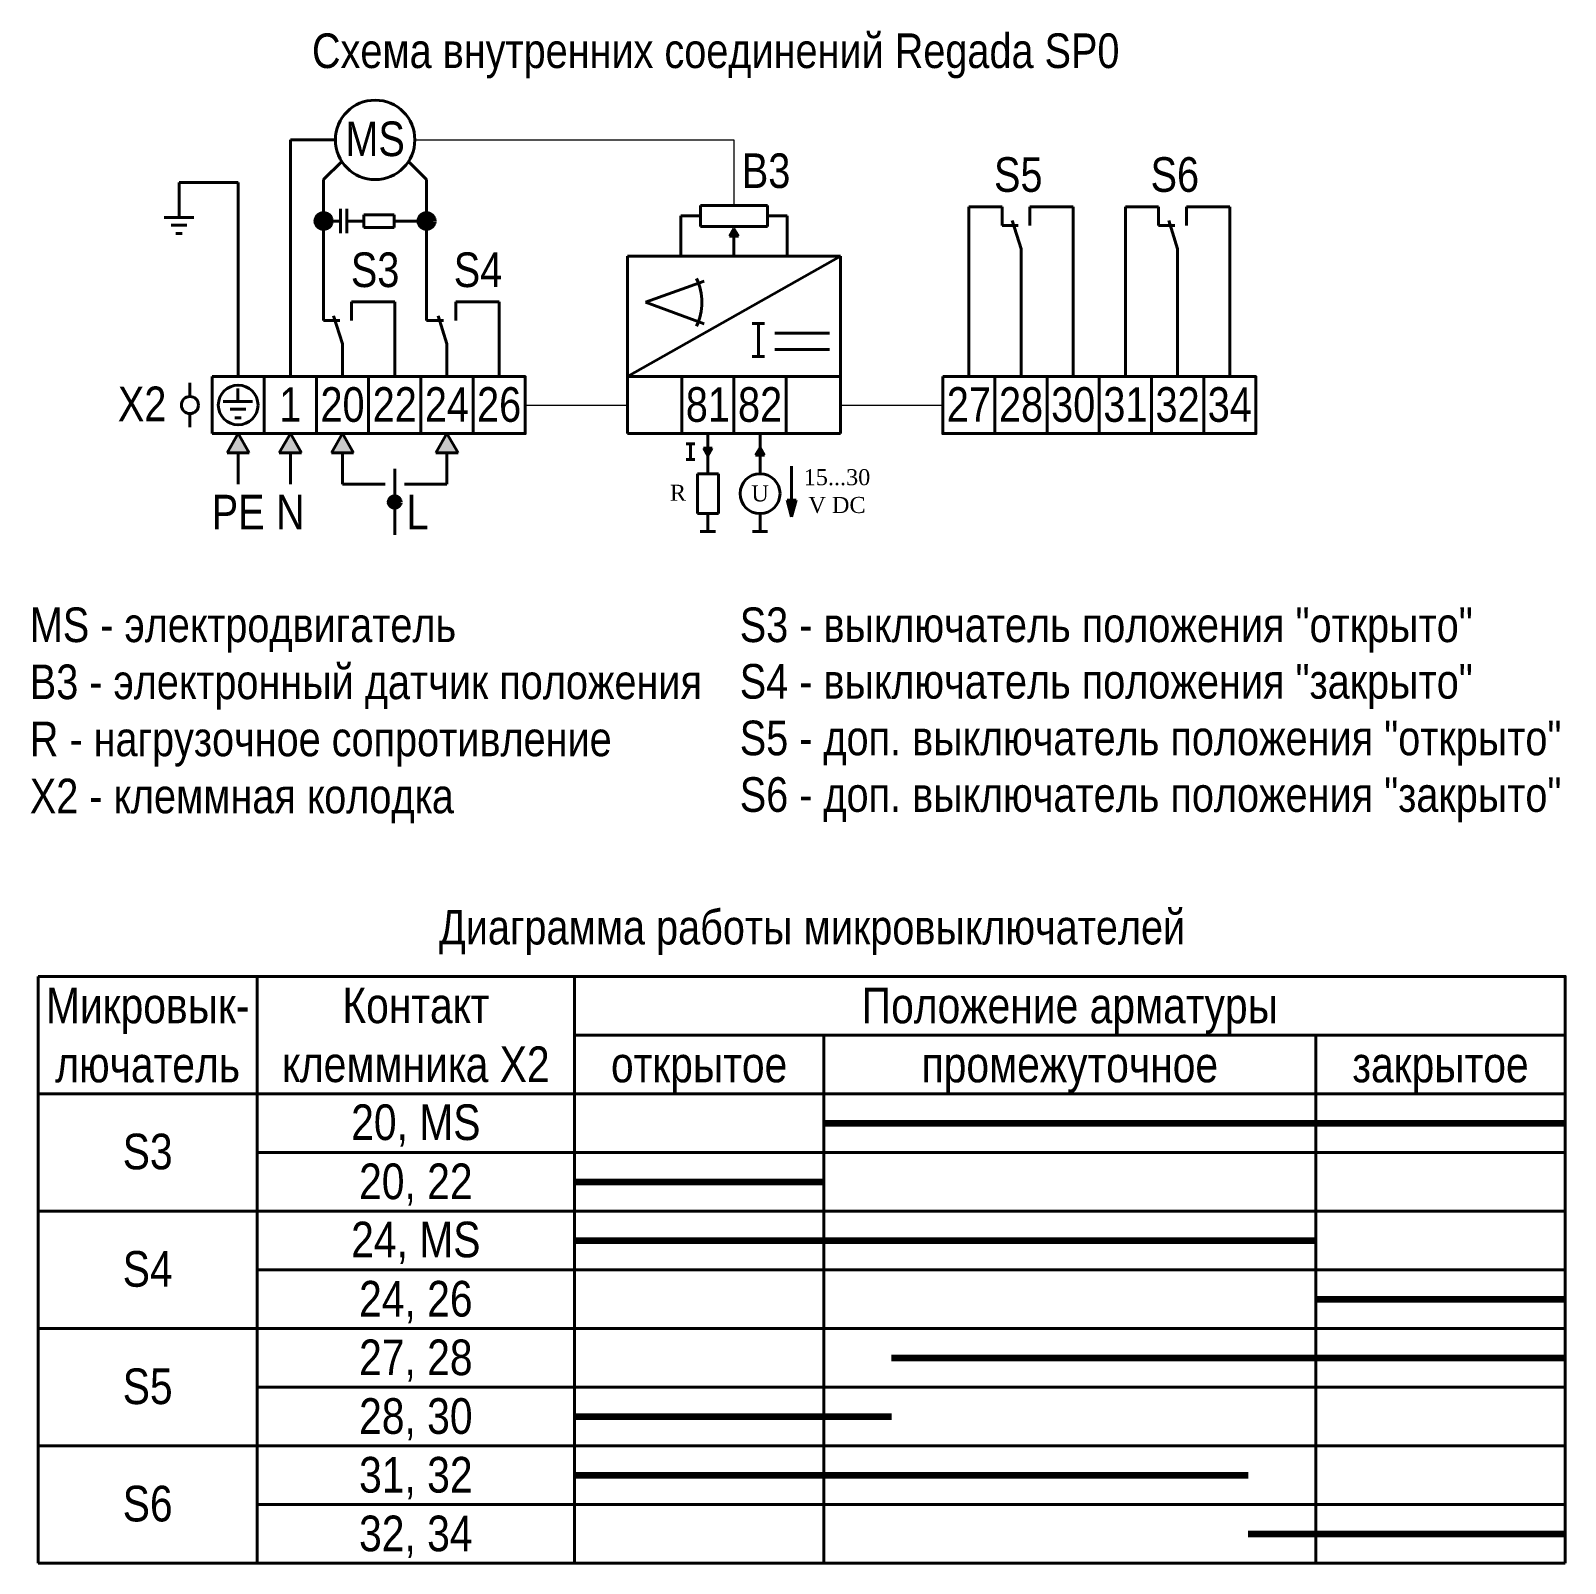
# Model space of a CAD drawing. Header units: millimetres. Extents: x 20 to 403, y -186 to -5.
# Drawn here: x 230.5 to 402.8, y -181.4 to -9.4 of the extents above; entities that cross this region are included whole.
import ezdxf

# ---------------------------------------------------------------- set-up
doc = ezdxf.new("R2010")
doc.units = ezdxf.units.MM
doc.header["$MEASUREMENT"] = 0
doc.linetypes.add('1_1', pattern=[2000, 1000, -1000])
doc.layers.add('id_static_ai', color=7, linetype='Continuous')
doc.layers.add('info', color=7, linetype='Continuous')
doc.styles.add('СГЕНЕРИР_СТИЛЬ_1', font='')
doc.styles.add('СГЕНЕРИР_СТИЛЬ_2', font='')
doc.styles.get('СГЕНЕРИР_СТИЛЬ_1').set_extended_font_data('Arial Narrow')
doc.styles.get('СГЕНЕРИР_СТИЛЬ_2').set_extended_font_data('Times New Roman')

msp = doc.modelspace()

# ---------------------------------------------------------------- hatches: boundary and pattern name
at = {"layer": 'info', "linetype": 'Continuous', "lineweight": 0, "true_color": 0x000000}
for points in [[(262.68, -30.73), (262.73, -31.02), (262.9, -31.26), (263.14, -31.43), (263.43, -31.48), (263.71, -31.43), (263.96, -31.26), (264.12, -31.02), (264.18, -30.73), (264.12, -30.45), (263.96, -30.2), (263.71, -30.04), (263.43, -29.98), (263.14, -30.04), (262.9, -30.2), (262.73, -30.45)], [(274.24, -30.73), (274.3, -31.02), (274.46, -31.26), (274.7, -31.43), (274.99, -31.48), (275.28, -31.43), (275.52, -31.26), (275.68, -31.02), (275.74, -30.73), (275.68, -30.45), (275.52, -30.2), (275.28, -30.04), (274.99, -29.98), (274.7, -30.04), (274.46, -30.2), (274.3, -30.45)], [(309.5, -31.58), (309, -32.45), (310, -32.45)], [(253.83, -54.59), (252.58, -56.75), (255.08, -56.75)], [(259.69, -54.59), (258.44, -56.75), (260.94, -56.75)], [(265.55, -54.59), (264.3, -56.75), (266.8, -56.75)], [(277.27, -54.59), (276.02, -56.75), (278.52, -56.75)], [(306.57, -57.11), (307.07, -56.24), (306.07, -56.24)], [(312.43, -56.16), (311.93, -57.02), (312.93, -57.02)], [(270.91, -62.28), (270.95, -62.47), (271.06, -62.63), (271.22, -62.74), (271.41, -62.78), (271.6, -62.74), (271.77, -62.63), (271.88, -62.47), (271.91, -62.28), (271.88, -62.09), (271.77, -61.92), (271.6, -61.82), (271.41, -61.78), (271.22, -61.82), (271.06, -61.92), (270.95, -62.09)], [(315.97, -63.93), (316.47, -62.06), (315.47, -62.06)]]:
    msp.add_hatch(color=18, dxfattribs=at).paths.add_polyline_path(points)

# ---------------------------------------------------------------- linework, layer by layer
at = {"layer": 'id_static_ai', "color": 7, "linetype": 'Continuous', "lineweight": 40, "ltscale": 100}
for p, q in [((311.55, -42.23), (312.94, -42.23)), ((312.25, -42.23), (312.25, -45.95)), ((311.55, -45.95), (312.94, -45.95)), ((304.13, -55.73), (305.1, -55.73)), ((304.62, -55.73), (304.62, -57.51)), ((304.13, -57.51), (305.1, -57.51))]:
    msp.add_line(p, q, dxfattribs=at)
at = {"layer": 'info', "color": 7, "linetype": 'Continuous', "lineweight": 40, "ltscale": 100}
for p, q in [((259.69, -48.19), (259.69, -21.62)), ((259.69, -21.62), (264.75, -21.62)), ((265.46, -24.04), (263.43, -26.08)), ((272.95, -24.04), (274.99, -26.08)), ((253.83, -26.42), (247.19, -26.42)), ((247.19, -26.42), (247.19, -28.87)), ((253.83, -48.19), (253.83, -26.42)), ((263.43, -26.08), (263.43, -41.91)), ((274.99, -26.08), (274.99, -41.91)), ((247.19, -30.33), (247.19, -28.87)), ((313.26, -28.98), (305.74, -28.98)), ((305.74, -28.98), (305.74, -31.34)), ((313.26, -31.34), (313.26, -28.98)), ((335.87, -48.19), (335.87, -29.13)), ((335.87, -29.13), (339.61, -29.13)), ((339.61, -29.13), (339.61, -31.22)), ((342.72, -31.22), (342.72, -29.13)), ((342.72, -29.13), (347.59, -29.13)), ((347.59, -48.19), (347.59, -29.13)), ((353.45, -48.19), (353.45, -29.13)), ((353.45, -29.13), (357.18, -29.13)), ((357.18, -29.13), (357.18, -31.22)), ((360.3, -31.22), (360.3, -29.13)), ((360.3, -29.13), (365.17, -29.13)), ((365.17, -48.19), (365.17, -29.13)), ((245.53, -30.33), (248.84, -30.33)), ((264.18, -30.73), (265.33, -30.73)), ((265.33, -29.37), (265.33, -32.1)), ((266.05, -29.37), (266.05, -32.1)), ((266.05, -30.73), (267.96, -30.73)), ((267.96, -30.02), (271.35, -30.02)), ((267.96, -31.45), (267.96, -30.02)), ((271.35, -30.02), (271.35, -31.45)), ((271.35, -30.73), (274.24, -30.73)), ((305.74, -30.16), (303.53, -30.16)), ((303.53, -34.67), (303.53, -30.16)), ((315.47, -30.16), (313.26, -30.16)), ((315.47, -34.67), (315.47, -30.16)), ((341.73, -33.84), (340.73, -30.69)), ((359.31, -33.84), (358.31, -30.69)), ((246.31, -31.19), (247.19, -31.19)), ((246.83, -32.14), (247.19, -32.14)), ((247.19, -31.19), (248.07, -31.19)), ((247.19, -32.14), (247.55, -32.14)), ((271.35, -31.45), (267.96, -31.45)), ((305.74, -31.34), (313.26, -31.34)), ((309.5, -31.58), (309, -32.45)), ((310, -32.45), (309, -32.45)), ((309.5, -31.58), (310, -32.45)), ((309.5, -34.67), (309.5, -32.45)), ((339.61, -31.22), (341.41, -31.22)), ((357.18, -31.22), (358.99, -31.22)), ((341.73, -48.19), (341.73, -33.84)), ((359.31, -48.19), (359.31, -33.84)), ((321.45, -34.67), (297.56, -34.67)), ((297.56, -34.67), (297.56, -48.19)), ((297.56, -48.19), (321.45, -34.67)), ((321.45, -48.19), (321.45, -34.67)), ((299.57, -39.86), (306.15, -37.47)), ((266.54, -41.91), (266.54, -39.82)), ((266.54, -39.82), (271.41, -39.82)), ((271.41, -48.19), (271.41, -39.82)), ((278.26, -41.91), (278.26, -39.82)), ((278.26, -39.82), (283.13, -39.82)), ((283.13, -48.19), (283.13, -39.82)), ((299.57, -39.86), (306.15, -42.26)), ((263.43, -41.91), (265.23, -41.91)), ((265.55, -44.53), (264.55, -41.38)), ((274.99, -41.91), (276.87, -41.91)), ((277.27, -44.53), (276.27, -41.38)), ((265.55, -48.19), (265.55, -44.53)), ((277.27, -48.19), (277.27, -44.53)), ((314.09, -43.33), (320.23, -43.33)), ((250.9, -48.19), (286.06, -48.19)), ((250.9, -54.59), (250.9, -48.19)), ((286.06, -48.19), (286.06, -54.59)), ((297.56, -48.19), (321.45, -48.19)), ((297.56, -48.19), (321.45, -48.19)), ((297.56, -54.59), (297.56, -48.19)), ((321.45, -48.19), (321.45, -54.59)), ((248.42, -50.43), (248.42, -48.91)), ((253.81, -51.01), (253.81, -49.55)), ((252.15, -51.01), (255.46, -51.01)), ((248.42, -53.87), (248.42, -52.35)), ((252.93, -51.87), (253.81, -51.87)), ((253.44, -52.82), (253.81, -52.82)), ((253.81, -51.87), (254.69, -51.87)), ((253.81, -52.82), (254.17, -52.82)), ((286.06, -54.59), (250.9, -54.59)), ((253.83, -54.59), (252.58, -56.75)), ((253.83, -54.59), (255.08, -56.75)), ((259.69, -54.59), (258.44, -56.75)), ((259.69, -54.59), (260.94, -56.75)), ((265.55, -54.59), (264.3, -56.75)), ((265.55, -54.59), (266.8, -56.75)), ((277.27, -54.59), (276.02, -56.75)), ((277.27, -54.59), (278.52, -56.75)), ((321.45, -54.59), (297.56, -54.59)), ((306.57, -54.59), (306.57, -56.24)), ((312.43, -54.59), (312.43, -56.16)), ((255.08, -56.75), (252.58, -56.75)), ((253.83, -56.75), (253.83, -60.26)), ((260.94, -56.75), (258.44, -56.75)), ((259.69, -56.75), (259.69, -60.26)), ((266.8, -56.75), (264.3, -56.75)), ((265.55, -56.75), (265.55, -60.26)), ((278.52, -56.75), (276.02, -56.75)), ((277.27, -56.75), (277.27, -60.26)), ((306.57, -57.11), (306.07, -56.24)), ((306.07, -56.24), (307.07, -56.24)), ((306.57, -57.11), (307.07, -56.24)), ((312.43, -56.16), (311.93, -57.02)), ((312.43, -56.16), (312.93, -57.02)), ((271.41, -58.57), (271.41, -61.78)), ((306.57, -57.11), (306.57, -59.1)), ((312.93, -57.02), (311.93, -57.02)), ((312.43, -57.02), (312.43, -59.1)), ((315.97, -58.26), (315.97, -62.06)), ((265.55, -60.26), (270.33, -60.26)), ((272.5, -60.26), (277.27, -60.26)), ((307.75, -59.1), (305.39, -59.1)), ((305.39, -59.1), (305.39, -63.58)), ((307.75, -63.58), (307.75, -59.1)), ((271.41, -62.28), (271.41, -65.98)), ((305.39, -63.58), (307.75, -63.58)), ((306.57, -63.58), (306.57, -65.58)), ((312.43, -63.58), (312.43, -65.58)), ((315.97, -63.93), (315.47, -62.06)), ((315.47, -62.06), (316.47, -62.06)), ((315.97, -63.93), (316.47, -62.06)), ((305.72, -65.58), (307.42, -65.58)), ((311.58, -65.58), (313.28, -65.58)), ((231.37, -115.55), (402.84, -115.55)), ((231.37, -181.43), (231.37, -115.55)), ((402.84, -115.55), (402.84, -181.43)), ((231.37, -141.9), (231.37, -128.73)), ((231.37, -128.73), (255.98, -128.73)), ((255.98, -128.73), (255.98, -141.9)), ((319.6, -128.73), (291.58, -128.73)), ((291.58, -128.73), (291.58, -135.32)), ((319.6, -135.32), (319.6, -128.73)), ((374.82, -128.73), (319.6, -128.73)), ((319.6, -128.73), (319.6, -135.32)), ((374.82, -135.32), (374.82, -128.73)), ((402.84, -128.73), (374.82, -128.73)), ((374.82, -128.73), (374.82, -135.32)), ((402.84, -135.32), (402.84, -128.73)), ((291.58, -135.32), (319.6, -135.32)), ((319.6, -135.32), (291.58, -135.32)), ((291.58, -135.32), (291.58, -141.9)), ((319.6, -135.32), (374.82, -135.32)), ((319.6, -141.9), (319.6, -135.32)), ((374.82, -135.32), (319.6, -135.32)), ((319.6, -135.32), (319.6, -141.9)), ((374.82, -135.32), (402.84, -135.32)), ((374.82, -141.9), (374.82, -135.32)), ((402.84, -135.32), (374.82, -135.32)), ((374.82, -135.32), (374.82, -141.9)), ((402.84, -141.9), (402.84, -135.32)), ((255.98, -141.9), (231.37, -141.9)), ((231.37, -155.08), (231.37, -141.9)), ((231.37, -141.9), (255.98, -141.9)), ((255.98, -141.9), (255.98, -155.08)), ((291.58, -141.9), (319.6, -141.9)), ((319.6, -141.9), (291.58, -141.9)), ((291.58, -141.9), (291.58, -148.49)), ((319.6, -141.9), (374.82, -141.9)), ((319.6, -148.49), (319.6, -141.9)), ((374.82, -141.9), (319.6, -141.9)), ((319.6, -141.9), (319.6, -148.49)), ((374.82, -141.9), (402.84, -141.9)), ((374.82, -148.49), (374.82, -141.9)), ((402.84, -141.9), (374.82, -141.9)), ((374.82, -141.9), (374.82, -148.49)), ((402.84, -148.49), (402.84, -141.9)), ((291.58, -148.49), (319.6, -148.49)), ((319.6, -148.49), (291.58, -148.49)), ((291.58, -148.49), (291.58, -155.08)), ((319.6, -148.49), (374.82, -148.49)), ((319.6, -155.08), (319.6, -148.49)), ((374.82, -148.49), (319.6, -148.49)), ((319.6, -148.49), (319.6, -155.08)), ((374.82, -148.49), (402.84, -148.49)), ((374.82, -155.08), (374.82, -148.49)), ((402.84, -148.49), (374.82, -148.49)), ((374.82, -148.49), (374.82, -155.08)), ((402.84, -155.08), (402.84, -148.49)), ((255.98, -155.08), (231.37, -155.08)), ((231.37, -168.26), (231.37, -155.08)), ((231.37, -155.08), (255.98, -155.08)), ((255.98, -155.08), (255.98, -168.26)), ((291.58, -155.08), (319.6, -155.08)), ((319.6, -155.08), (291.58, -155.08)), ((291.58, -155.08), (291.58, -161.67)), ((319.6, -155.08), (374.82, -155.08)), ((319.6, -161.67), (319.6, -155.08)), ((374.82, -155.08), (319.6, -155.08)), ((319.6, -155.08), (319.6, -161.67)), ((374.82, -155.08), (402.84, -155.08)), ((374.82, -161.67), (374.82, -155.08)), ((402.84, -155.08), (374.82, -155.08)), ((374.82, -155.08), (374.82, -161.67)), ((402.84, -161.67), (402.84, -155.08)), ((291.58, -161.67), (319.6, -161.67)), ((319.6, -161.67), (291.58, -161.67)), ((291.58, -161.67), (291.58, -168.26)), ((319.6, -161.67), (374.82, -161.67)), ((319.6, -168.26), (319.6, -161.67)), ((374.82, -161.67), (319.6, -161.67)), ((319.6, -161.67), (319.6, -168.26)), ((374.82, -161.67), (402.84, -161.67)), ((374.82, -168.26), (374.82, -161.67)), ((402.84, -161.67), (374.82, -161.67)), ((374.82, -161.67), (374.82, -168.26)), ((402.84, -168.26), (402.84, -161.67)), ((255.98, -168.26), (231.37, -168.26)), ((231.37, -181.43), (231.37, -168.26)), ((231.37, -168.26), (255.98, -168.26)), ((255.98, -168.26), (255.98, -181.43)), ((291.58, -168.26), (319.6, -168.26)), ((319.6, -168.26), (291.58, -168.26)), ((291.58, -168.26), (291.58, -174.85)), ((319.6, -168.26), (374.82, -168.26)), ((319.6, -174.85), (319.6, -168.26)), ((374.82, -168.26), (319.6, -168.26)), ((319.6, -168.26), (319.6, -174.85)), ((374.82, -168.26), (402.84, -168.26)), ((374.82, -174.85), (374.82, -168.26)), ((402.84, -168.26), (374.82, -168.26)), ((374.82, -168.26), (374.82, -174.85)), ((402.84, -174.85), (402.84, -168.26)), ((291.58, -174.85), (319.6, -174.85)), ((319.6, -174.85), (291.58, -174.85)), ((291.58, -174.85), (291.58, -181.43)), ((319.6, -174.85), (374.82, -174.85)), ((319.6, -181.43), (319.6, -174.85)), ((374.82, -174.85), (319.6, -174.85)), ((319.6, -174.85), (319.6, -181.43)), ((374.82, -174.85), (402.84, -174.85)), ((374.82, -181.43), (374.82, -174.85)), ((402.84, -174.85), (374.82, -174.85)), ((374.82, -174.85), (374.82, -181.43)), ((402.84, -181.43), (402.84, -174.85)), ((402.84, -181.43), (231.37, -181.43)), ((255.98, -181.43), (231.37, -181.43)), ((291.58, -181.43), (319.6, -181.43)), ((319.6, -181.43), (374.82, -181.43)), ((374.82, -181.43), (402.84, -181.43))]:
    msp.add_line(p, q, dxfattribs=at)
at = {"layer": 'info', "color": 7, "linetype": '1_1', "lineweight": 15, "ltscale": 100}
for p, q in [((273.67, -21.62), (309.5, -21.62)), ((309.5, -21.62), (309.5, -28.98)), ((286.06, -51.39), (297.56, -51.39)), ((321.45, -51.39), (332.94, -51.39))]:
    msp.add_line(p, q, dxfattribs=at)
at = {"layer": 'info', "color": 7, "linetype": '1_1', "lineweight": 40, "ltscale": 100}
msp.add_line((314.09, -45.16), (320.23, -45.16), dxfattribs=at)
at = {"layer": 'info', "color": 7, "linetype": 'Continuous', "lineweight": 140, "ltscale": 100}
for p, q in [((319.6, -132.02), (402.84, -132.02)), ((291.58, -138.61), (319.6, -138.61)), ((291.58, -145.2), (374.82, -145.2)), ((374.82, -151.79), (402.84, -151.79)), ((327.2, -158.37), (402.84, -158.37)), ((291.58, -164.96), (327.2, -164.96)), ((291.58, -171.55), (367.22, -171.55)), ((367.22, -178.14), (402.84, -178.14))]:
    msp.add_line(p, q, dxfattribs=at)
at = {"layer": 'info', "color": 7, "linetype": 'Continuous', "lineweight": 40, "flags": 128}
for points in [[(256.76, -48.19), (262.62, -48.19), (262.62, -54.59), (256.76, -54.59)], [(262.62, -48.19), (268.48, -48.19), (268.48, -54.59), (262.62, -54.59)], [(268.48, -48.19), (274.34, -48.19), (274.34, -54.59), (268.48, -54.59)], [(274.34, -48.19), (280.2, -48.19), (280.2, -54.59), (274.34, -54.59)], [(280.2, -48.19), (286.06, -48.19), (286.06, -54.59), (280.2, -54.59)], [(303.64, -48.19), (309.5, -48.19), (309.5, -54.59), (303.64, -54.59)], [(309.5, -48.19), (315.36, -48.19), (315.36, -54.59), (309.5, -54.59)], [(332.94, -48.19), (338.8, -48.19), (338.8, -54.59), (332.94, -54.59)], [(338.8, -48.19), (344.66, -48.19), (344.66, -54.59), (338.8, -54.59)], [(344.66, -48.19), (350.52, -48.19), (350.52, -54.59), (344.66, -54.59)], [(350.52, -48.19), (356.38, -48.19), (356.38, -54.59), (350.52, -54.59)], [(356.38, -48.19), (362.24, -48.19), (362.24, -54.59), (356.38, -54.59)], [(362.24, -48.19), (368.1, -48.19), (368.1, -54.59), (362.24, -54.59)], [(231.37, -115.55), (255.98, -115.55), (255.98, -128.73), (231.37, -128.73)], [(255.98, -115.55), (291.58, -115.55), (291.58, -128.73), (255.98, -128.73)], [(291.58, -115.55), (402.84, -115.55), (402.84, -122.14), (291.58, -122.14)], [(291.58, -122.14), (319.6, -122.14), (319.6, -128.73), (291.58, -128.73)], [(319.6, -122.14), (374.82, -122.14), (374.82, -128.73), (319.6, -128.73)], [(374.82, -122.14), (402.84, -122.14), (402.84, -128.73), (374.82, -128.73)], [(255.98, -128.73), (291.58, -128.73), (291.58, -135.32), (255.98, -135.32)], [(255.98, -135.32), (291.58, -135.32), (291.58, -141.9), (255.98, -141.9)], [(255.98, -141.9), (291.58, -141.9), (291.58, -148.49), (255.98, -148.49)], [(255.98, -148.49), (291.58, -148.49), (291.58, -155.08), (255.98, -155.08)], [(255.98, -155.08), (291.58, -155.08), (291.58, -161.67), (255.98, -161.67)], [(255.98, -161.67), (291.58, -161.67), (291.58, -168.26), (255.98, -168.26)], [(255.98, -168.26), (291.58, -168.26), (291.58, -174.85), (255.98, -174.85)], [(255.98, -174.85), (291.58, -174.85), (291.58, -181.43), (255.98, -181.43)]]:
    msp.add_lwpolyline(points, close=True, dxfattribs=at)
at = {"layer": 'info', "color": 7, "linetype": 'Continuous', "lineweight": 40, "ltscale": 100}
for centre, radius in [((269.21, -21.62), 4.46), ((253.83, -51.39), 2.23), ((248.42, -51.39), 0.956), ((312.43, -61.34), 2.24)]:
    msp.add_circle(centre, radius, dxfattribs=at)
at = {"layer": 'info', "color": 7, "linetype": 'Continuous', "lineweight": 140, "ltscale": 100}
for centre, radius in [((263.43, -30.73), 0.75), ((274.99, -30.73), 0.75), ((271.41, -62.28), 0.5)]:
    msp.add_circle(centre, radius, dxfattribs=at)
at = {"layer": 'info', "color": 7, "linetype": 'Continuous', "lineweight": 40, "ltscale": 100}
msp.add_arc((299.57, -39.86), 6.33, 335, 25, dxfattribs=at)

# ---------------------------------------------------------------- texts
at = {"layer": 'info', "color": 7, "linetype": 'Continuous', "lineweight": 15, "attachment_point": 2}
for s, insert, char_height, style in [('\\A1;{\\pqc;\\fArial Narrow|b0|i0|c204|p34;Схема внутренних соединений \\fArial Narrow|b0|i0|c204|p34;Regada SP0}', (307.45, -9.67), 3.88481, 'СГЕНЕРИР_СТИЛЬ_1'), ('\\A1;{\\pqc;\\fArial Narrow|b0|i0|c204|p34;M\\fArial Narrow|b0|i0|c204|p34;S}', (269.21, -19.56), 3.8848, 'СГЕНЕРИР_СТИЛЬ_1'), ('\\A1;{\\pqc;\\fArial Narrow|b0|i0|c204|p34;B3}', (313.11, -23.14), 3.8848, 'СГЕНЕРИР_СТИЛЬ_1'), ('\\A1;{\\pqc;\\fArial Narrow|b0|i0|c204|p34;S\\fArial Narrow|b0|i0|c204|p34;5}', (341.42, -23.57), 3.8848, 'СГЕНЕРИР_СТИЛЬ_1'), ('\\A1;{\\pqc;\\fArial Narrow|b0|i0|c204|p34;S\\fArial Narrow|b0|i0|c204|p34;6}', (359, -23.57), 3.8848, 'СГЕНЕРИР_СТИЛЬ_1'), ('\\A1;{\\pqc;\\fArial Narrow|b0|i0|c204|p34;S3}', (269.21, -34.26), 3.8848, 'СГЕНЕРИР_СТИЛЬ_1'), ('\\A1;{\\pqc;\\fArial Narrow|b0|i0|c204|p34;S4}', (280.76, -34.26), 3.8848, 'СГЕНЕРИР_СТИЛЬ_1'), ('\\A1;{\\pqc;\\fArial Narrow|b0|i0|c204|p34;X2}', (243.05, -49.32), 3.8848, 'СГЕНЕРИР_СТИЛЬ_1'), ('\\A1;{\\pqc;\\fArial Narrow|b0|i0|c204|p34;1}', (259.69, -49.39), 3.8848, 'СГЕНЕРИР_СТИЛЬ_1'), ('\\A1;{\\pqc;\\fArial Narrow|b0|i0|c204|p34;2\\fArial Narrow|b0|i0|c204|p34;0}', (265.55, -49.39), 3.8848, 'СГЕНЕРИР_СТИЛЬ_1'), ('\\A1;{\\pqc;\\fArial Narrow|b0|i0|c204|p34;22}', (271.41, -49.39), 3.8848, 'СГЕНЕРИР_СТИЛЬ_1'), ('\\A1;{\\pqc;\\fArial Narrow|b0|i0|c204|p34;2\\fArial Narrow|b0|i0|c204|p34;4}', (277.27, -49.39), 3.8848, 'СГЕНЕРИР_СТИЛЬ_1'), ('\\A1;{\\pqc;\\fArial Narrow|b0|i0|c204|p34;26}', (283.13, -49.39), 3.8848, 'СГЕНЕРИР_СТИЛЬ_1'), ('\\A1;{\\pqc;\\fArial Narrow|b0|i0|c204|p34;81}', (306.57, -49.39), 3.8848, 'СГЕНЕРИР_СТИЛЬ_1'), ('\\A1;{\\pqc;\\fArial Narrow|b0|i0|c204|p34;82}', (312.43, -49.39), 3.8848, 'СГЕНЕРИР_СТИЛЬ_1'), ('\\A1;{\\pqc;\\fArial Narrow|b0|i0|c204|p34;27}', (335.87, -49.39), 3.8848, 'СГЕНЕРИР_СТИЛЬ_1'), ('\\A1;{\\pqc;\\fArial Narrow|b0|i0|c204|p34;28}', (341.73, -49.39), 3.8848, 'СГЕНЕРИР_СТИЛЬ_1'), ('\\A1;{\\pqc;\\fArial Narrow|b0|i0|c204|p34;30}', (347.59, -49.39), 3.8848, 'СГЕНЕРИР_СТИЛЬ_1'), ('\\A1;{\\pqc;\\fArial Narrow|b0|i0|c204|p34;31}', (353.45, -49.39), 3.8848, 'СГЕНЕРИР_СТИЛЬ_1'), ('\\A1;{\\pqc;\\fArial Narrow|b0|i0|c204|p34;32}', (359.31, -49.39), 3.8848, 'СГЕНЕРИР_СТИЛЬ_1'), ('\\A1;{\\pqc;\\fArial Narrow|b0|i0|c204|p34;34}', (365.17, -49.39), 3.8848, 'СГЕНЕРИР_СТИЛЬ_1'), ('\\A1;{\\pqc;\\fArial Narrow|b0|i0|c204|p34;PE}', (253.83, -61.47), 3.8848, 'СГЕНЕРИР_СТИЛЬ_1'), ('\\A1;{\\pqc;\\fArial Narrow|b0|i0|c204|p34;N}', (259.69, -61.47), 3.8848, 'СГЕНЕРИР_СТИЛЬ_1'), ('\\A1;{\\pqc;\\fArial Narrow|b0|i0|c204|p34;L}', (273.97, -61.47), 3.8848, 'СГЕНЕРИР_СТИЛЬ_1'), ('\\A1;{\\pqc;\\fTimes New Roman|b0|i0|c204|p22;R}', (303.22, -60.34), 1.8, 'СГЕНЕРИР_СТИЛЬ_2'), ('\\A1;{\\pqc;\\fTimes New Roman|b0|i0|c204|p22;U}', (312.43, -60.41), 1.8, 'СГЕНЕРИР_СТИЛЬ_2'), ('\\A1;{\\pqc;\\fArial Narrow|b0|i0|c204|p34;Диаграмма работы микровыключателей}', (318.27, -108.07), 3.8848, 'СГЕНЕРИР_СТИЛЬ_1'), ('\\A1;{\\pqc;\\fArial Narrow|b0|i0|c204|p34;Положение арматуры}', (347.21, -116.8), 4, 'СГЕНЕРИР_СТИЛЬ_1'), ('\\A1;{\\pqc;\\fArial Narrow|b0|i0|c204|p34;открытое}', (305.59, -123.43), 4, 'СГЕНЕРИР_СТИЛЬ_1'), ('\\A1;{\\pqc;\\fArial Narrow|b0|i0|c204|p34;промежуточное}', (347.21, -123.43), 4, 'СГЕНЕРИР_СТИЛЬ_1'), ('\\A1;{\\pqc;\\fArial Narrow|b0|i0|c204|p34;закрытое}', (388.83, -123.43), 4, 'СГЕНЕРИР_СТИЛЬ_1'), ('\\A1;{\\pqc;\\fArial Narrow|b0|i0|c204|p34;20, MS}', (273.78, -129.91), 4, 'СГЕНЕРИР_СТИЛЬ_1'), ('\\A1;{\\pqc;\\fArial Narrow|b0|i0|c204|p34;S\\fArial Narrow|b0|i0|c204|p34;3}', (243.67, -133.2), 4, 'СГЕНЕРИР_СТИЛЬ_1'), ('\\A1;{\\pqc;\\fArial Narrow|b0|i0|c204|p34;20, 22}', (273.78, -136.55), 4, 'СГЕНЕРИР_СТИЛЬ_1'), ('\\A1;{\\pqc;\\fArial Narrow|b0|i0|c204|p34;24, MS}', (273.78, -143.08), 4, 'СГЕНЕРИР_СТИЛЬ_1'), ('\\A1;{\\pqc;\\fArial Narrow|b0|i0|c204|p34;S\\fArial Narrow|b0|i0|c204|p34;4}', (243.67, -146.38), 4, 'СГЕНЕРИР_СТИЛЬ_1'), ('\\A1;{\\pqc;\\fArial Narrow|b0|i0|c204|p34;24, 26}', (273.78, -149.73), 4, 'СГЕНЕРИР_СТИЛЬ_1'), ('\\A1;{\\pqc;\\fArial Narrow|b0|i0|c204|p34;27, 28}', (273.78, -156.31), 4, 'СГЕНЕРИР_СТИЛЬ_1'), ('\\A1;{\\pqc;\\fArial Narrow|b0|i0|c204|p34;S\\fArial Narrow|b0|i0|c204|p34;5}', (243.67, -159.56), 4, 'СГЕНЕРИР_СТИЛЬ_1'), ('\\A1;{\\pqc;\\fArial Narrow|b0|i0|c204|p34;28, 30}', (273.78, -162.9), 4, 'СГЕНЕРИР_СТИЛЬ_1'), ('\\A1;{\\pqc;\\fArial Narrow|b0|i0|c204|p34;31, 32}', (273.78, -169.49), 4, 'СГЕНЕРИР_СТИЛЬ_1'), ('\\A1;{\\pqc;\\fArial Narrow|b0|i0|c204|p34;S\\fArial Narrow|b0|i0|c204|p34;6}', (243.67, -172.73), 4, 'СГЕНЕРИР_СТИЛЬ_1'), ('\\A1;{\\pqc;\\fArial Narrow|b0|i0|c204|p34;32, 34}', (273.78, -176.08), 4, 'СГЕНЕРИР_СТИЛЬ_1')]:
    msp.add_mtext(s, dxfattribs=dict(at, insert=insert, char_height=char_height, style=style))
at = {"layer": 'info', "color": 7, "linetype": 'Continuous', "lineweight": 15}
for s, insert, char_height, attachment_point, line_spacing_factor, style in [('\\A1;{\\pqc;\\fTimes New Roman|b0|i0|c204|p22;15...30\\P\\pqc;\\fTimes New Roman|b0|i0|c204|p22;V DC}', (321.07, -58.59), 1.8, 2, 1.040287, 'СГЕНЕРИР_СТИЛЬ_2'), ('\\A1;{\\pql;\\fArial Narrow|b0|i0|c204|p34;МS - электродвигатель\\P\\pql;\\fArial Narrow|b0|i0|c204|p34;B3 - электронный датчик положения\\P\\pql;\\fArial Narrow|b0|i0|c204|p34;R - нагрузочное сопротивление\\P\\pql;\\fArial Narrow|b0|i0|c204|p34;X2 - клеммная колодка}', (230.44, -74.12), 3.8848, 1, 0.989377, 'СГЕНЕРИР_СТИЛЬ_1'), ('\\A1;{\\pql;\\fArial Narrow|b0|i0|c204|p34;S3 - выключатель положения "открыто"\\P\\pql;\\fArial Narrow|b0|i0|c204|p34;S4 - выключатель положения "закрыто"\\P\\pql;\\fArial Narrow|b0|i0|c204|p34;S5 - до\\fArial Narrow|b0|i0|c204|p34;п.\\fArial Narrow|b0|i0|c204|p34; выключатель положения "открыто"\\P\\pql;\\fArial Narrow|b0|i0|c204|p34;S6 - до\\fArial Narrow|b0|i0|c204|p34;п.\\fArial Narrow|b0|i0|c204|p34; выключатель положения "закрыто"}', (310.15, -74.12), 3.88481, 1, 0.981046, 'СГЕНЕРИР_СТИЛЬ_1'), ('\\A1;{\\pqc;\\fArial Narrow|b0|i0|c204|p34;Микровык\\fArial Narrow|b0|i0|c204|p34;-\\P\\pqc;\\fArial Narrow|b0|i0|c204|p34;лючатель}', (243.67, -116.8), 4, 2, 0.994649, 'СГЕНЕРИР_СТИЛЬ_1')]:
    msp.add_mtext(s, dxfattribs=dict(at, insert=insert, char_height=char_height, attachment_point=attachment_point, line_spacing_factor=line_spacing_factor, style=style))
at = {"layer": 'info', "color": 7, "linetype": 'Continuous', "lineweight": 15, "insert": (273.78, -116.79), "char_height": 4, "width": 35.5949, "attachment_point": 2, "line_spacing_factor": 0.992293, "style": 'СГЕНЕРИР_СТИЛЬ_1'}
msp.add_mtext('\\A1;{\\pqc;\\fArial Narrow|b0|i0|c204|p34;Контакт \\fArial Narrow|b0|i0|c204|p34;клеммника \\fArial Narrow|b0|i0|c204|p34;Х\\fArial Narrow|b0|i0|c204|p34;2}', dxfattribs=at)

doc.saveas('drawing.dxf')
